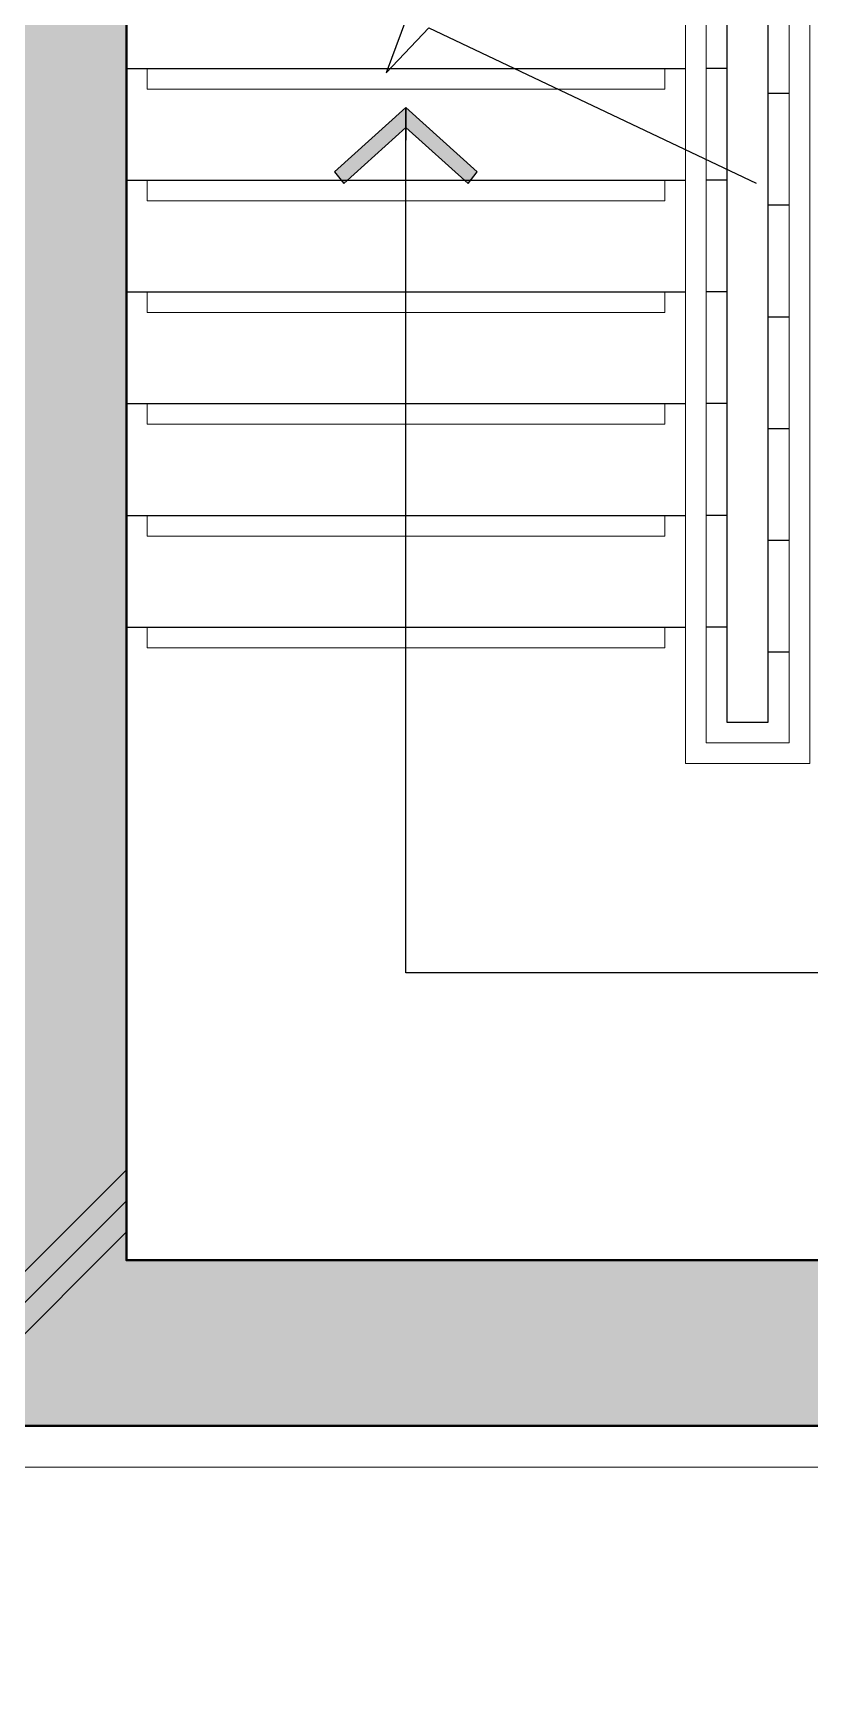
# Model space of a CAD drawing. Header units: millimetres. Extents: x 4739419 to 5837985, y 2291271 to 3446271.
# Drawn here: x 4982937 to 4984812, y 2441841 to 2445856 of the extents above; entities that cross this region are included whole.
import ezdxf

# ---------------------------------------------------------------- set-up
doc = ezdxf.new("R2010")
doc.units = ezdxf.units.MM
doc.layers.get('0').update_dxf_attribs({"color": 255})
for name, color, linetype, lineweight in [('XR-평면도$0$A-CNTL', 9, 'Continuous', 15), ('XR-평면도$0$A-CONC-LIN1', 9, 'Continuous', 40), ('XR-평면도$0$A-ELEV-LIN3', 9, 'Continuous', 18), ('XR-평면도$0$A-SSXM-STAIR', 9, 'Continuous', 25), ('XR-평면도$0$A-SSXS-HAND', 9, 'Continuous', 20), ('XR-평면도$0$A-XXXX-HATC', 9, 'Continuous', 18), ('XR-평면도$0$A-XXXX-SYMB', 9, 'Continuous', 25)]:
    doc.layers.add(name, color=color, linetype=linetype, lineweight=lineweight)
doc.layers.add('XR-평면도$0$A-CONC-SOLD', color=9, linetype='Continuous')

# ---------------------------------------------------------------- blocks, each defined once
blk = doc.blocks.new('XR-평면도$0$ARROW')
blk.add_lwpolyline([(-0.002, 0.87), (0.738, 0), (-0.002, -0.87), (0.15, -1), (1, 0), (0.15, 1)], close=True)
for points in [[(-0.002, 0.87), (0.15, 1), (0.738, 0), (1, 0)], [(0.738, 0), (1, 0), (-0.002, -0.87), (0.15, -1)]]:
    blk.add_solid(points)
blk = doc.blocks.new('XR-평면도$0$계단실(기준층)230530')
at = {"layer": 'XR-평면도$0$A-ELEV-LIN3'}
for points in [[(-3342541.1, 1625050.6), (-3342541.1, 1625000.6), (-3341291.1, 1625000.6), (-3341291.1, 1625050.6)], [(-3342541.1, 1624780.6), (-3342541.1, 1624730.6), (-3341291.1, 1624730.6), (-3341291.1, 1624764.7)], [(-3341291.1, 1624764.7), (-3341291.1, 1624780.6)], [(-3342541.1, 1624510.6), (-3342541.1, 1624460.6), (-3341291.1, 1624460.6), (-3341291.1, 1624510.6)], [(-3342541.1, 1624240.6), (-3342541.1, 1624190.6), (-3341291.1, 1624190.6), (-3341291.1, 1624240.6)], [(-3342541.1, 1623970.6), (-3342541.1, 1623920.6), (-3341291.1, 1623920.6), (-3341291.1, 1623970.6)], [(-3342541.1, 1623700.6), (-3342541.1, 1623650.6), (-3341291.1, 1623650.6), (-3341291.1, 1623700.6)]]:
    blk.add_lwpolyline(points, dxfattribs=at)
at = {"layer": 'XR-평면도$0$A-SSXM-STAIR'}
for points in [[(-3341141.1, 1627380.6), (-3341141.1, 1623470.6), (-3341041.1, 1623470.6), (-3341041.1, 1627380.6), (-3341141.1, 1627380.6)], [(-3342591.1, 1625050.6), (-3341241.1, 1625050.6)], [(-3341141.1, 1625050.6), (-3341191.1, 1625050.6)], [(-3341041.1, 1624990.6), (-3340991.1, 1624990.6)], [(-3341041.1, 1624990.6), (-3340991.1, 1624990.6)], [(-3342591.1, 1624780.6), (-3341241.1, 1624780.6)], [(-3341141.1, 1624780.6), (-3341191.1, 1624780.6)], [(-3341041.1, 1624720.6), (-3340991.1, 1624720.6)], [(-3341041.1, 1624720.6), (-3340991.1, 1624720.6)], [(-3342591.1, 1624510.6), (-3341241.1, 1624510.6)], [(-3341141.1, 1624510.6), (-3341191.1, 1624510.6)], [(-3341041.1, 1624450.6), (-3340991.1, 1624450.6)], [(-3341041.1, 1624450.6), (-3340991.1, 1624450.6)], [(-3342591.1, 1624240.6), (-3341241.1, 1624240.6)], [(-3341141.1, 1624240.6), (-3341191.1, 1624240.6)], [(-3341041.1, 1624180.6), (-3340991.1, 1624180.6)], [(-3341041.1, 1624180.6), (-3340991.1, 1624180.6)], [(-3342591.1, 1623970.6), (-3341241.1, 1623970.6)], [(-3341141.1, 1623970.6), (-3341191.1, 1623970.6)], [(-3341041.1, 1623910.6), (-3340991.1, 1623910.6)], [(-3341041.1, 1623910.6), (-3340991.1, 1623910.6)], [(-3342591.1, 1623700.6), (-3341241.1, 1623700.6)], [(-3341141.1, 1623700.6), (-3341191.1, 1623700.6)], [(-3341041.1, 1623640.6), (-3340991.1, 1623640.6)], [(-3341041.1, 1623640.6), (-3340991.1, 1623640.6)]]:
    blk.add_lwpolyline(points, dxfattribs=at)
at = {"layer": 'XR-평면도$0$A-SSXS-HAND'}
for points in [[(-3341241.1, 1624710.9), (-3341241.1, 1623370.6), (-3340941.1, 1623370.6), (-3340941.1, 1627480.6), (-3341241.1, 1627480.6), (-3341241.1, 1624710.9)], [(-3341191.1, 1624687.2), (-3341191.1, 1623420.6), (-3340991.1, 1623420.6), (-3340991.1, 1627430.6), (-3341191.1, 1627430.6), (-3341191.1, 1624687.2)]]:
    blk.add_lwpolyline(points, dxfattribs=at)
at = {"layer": 'XR-평면도$0$A-XXXX-SYMB'}
for points in [[(-3340266.5, 1627180.2), (-3340266.5, 1622865.2), (-3341916.5, 1622865.2), (-3341916.1, 1624955.9)], [(-3342791.1, 1625495.3), (-3341971.4, 1625189.6), (-3341868.1, 1625298.2), (-3341964.1, 1625039.9), (-3341860.7, 1625148.5), (-3341070.2, 1624773.3)], [(-3341916.1, 1624955.9), (-3341916.1, 1624877.6)]]:
    blk.add_lwpolyline(points, dxfattribs=at)
at = {"layer": 'XR-평면도$0$A-XXXX-SYMB', "xscale": 183.004177226685, "yscale": 172.3206394866575, "zscale": 183.004177226685, "rotation": 89.99999999999999}
blk.add_blockref('XR-평면도$0$ARROW', (-3341916.1, 1624772.9), dxfattribs=at)
blk = doc.blocks.new('XR-평면도$0$중심선(210216)')
at = {"layer": 'XR-평면도$0$A-CNTL', "ltscale": 300}
blk.add_lwpolyline([(-10000, 106000), (186000, 106000)], dxfattribs=at)
blk = doc.blocks.new('XR-평면도$0$CORE_02_05_B2 3F에서8F (230330)')
at = {"layer": 'XR-평면도$0$A-CONC-SOLD'}
h = blk.add_hatch(dxfattribs=at)
h.set_pattern_fill('CONC', color=256, scale=100)
h.set_pattern_definition([(45, (-237243, -745220.6), (-2121.32, 2121.32), []), (45, (-237243, -745145.6), (-2121.32, 2121.32), []), (45, (-237243, -745070.6), (-2121.32, 2121.32), [])])
h.paths.add_polyline_path([(9500, 12000), (9500, 11800), (9900, 11800), (9900, 12400), (5800, 12400), (5800, 12000)], flags=17)
h.paths.add_polyline_path([(2250, 3450), (2250, 6825), (1900, 6825), (1900, 6575), (2000, 6575), (2000, 3450), (400, 3450), (400, 6575), (1285, 6575), (1285, 6825), (400, 6825), (400, 8250), (775, 8250), (775, 8500), (400, 8500), (400, 12000), (1900, 12000), (1900, 8500), (1375, 8500), (1375, 8250), (4250, 8250), (4250, 9200), (4000, 9200), (4000, 8500), (2150, 8500), (2150, 12000), (4000, 12000), (4000, 9800), (4250, 9800), (4250, 12000), (4700, 12000), (4700, 12400), (0, 12400), (0, 0), (9900, 0), (9900, 10685), (9500, 10685), (9500, 10000), (6250, 10000), (6250, 9600), (6500, 9600), (6500, 9750), (9500, 9750), (9500, 7250), (7700, 7250), (7700, 7000), (9500, 7000), (9500, 400), (6500, 400), (6500, 7000), (6600, 7000), (6600, 7250), (6500, 7250), (6500, 8500), (6250, 8500), (6250, 3450), (5800, 3450), (5800, 3200), (6250, 3200), (6250, 400), (3500, 400), (3500, 1400), (3250, 1400), (3250, 400), (400, 400), (400, 3200), (3250, 3200), (3250, 2700), (3500, 2700), (3500, 3200), (4700, 3200), (4700, 3450)])
at = {"layer": 'XR-평면도$0$A-XXXX-HATC'}
h = blk.add_hatch(color=253, dxfattribs=at)
h.dxf.hatch_style = 1
h.paths.add_polyline_path([(0, 12400), (0, 0), (9900, 0), (9900, 10685), (9500, 10685), (9500, 10000), (6250, 10000), (6250, 9615), (6500, 9615), (6500, 9750), (9500, 9750), (9500, 7250), (7715, 7250), (7715, 7000), (9500, 7000), (9500, 400), (6500, 400), (6500, 7000), (6585, 7000), (6585, 7250), (6500, 7250), (6500, 8485), (6250, 8485), (6250, 3450), (5815, 3450), (5815, 3200), (6250, 3200), (6250, 400), (3500, 400), (3500, 1200), (3250, 1200), (3250, 400), (400, 400), (400, 3200), (3250, 3200), (3250, 2500), (3500, 2500), (3500, 3200), (4685, 3200), (4685, 3450), (400, 3450), (400, 6575), (1285, 6575), (1285, 6825), (400, 6825), (400, 8250), (760, 8250), (760, 8500), (400, 8500), (400, 12000), (1900, 12000), (1900, 8500), (1390, 8500), (1390, 8250), (4250, 8250), (4250, 9185), (4000, 9185), (4000, 8500), (2150, 8500), (2150, 12000), (4000, 12000), (4000, 9815), (4250, 9815), (4250, 12000), (4685, 12000), (4685, 12400)])
h.paths.add_polyline_path([(5815, 12400), (5815, 12000), (9500, 12000), (9500, 11815), (9900, 11815), (9900, 12400)])
h.paths.add_polyline_path([(2250, 3450), (2250, 6825), (1915, 6825), (1915, 6575), (2000, 6575), (2000, 3450)])
at = {"layer": 'XR-평면도$0$A-CONC-LIN1'}
for points in [[(9900, 10685), (9900, 0), (0, 0), (0, 12400), (4685, 12400)], [(9500, 7000), (9500, 400), (6500, 400), (6500, 7000)]]:
    blk.add_lwpolyline(points, dxfattribs=at)

msp = doc.modelspace()

# ---------------------------------------------------------------- linework, layer by layer
at = {"layer": 'XR-평면도$0$A-ELEV-LIN3'}
for points in [[(4976661.8, 2442491.2), (4986561.8, 2442491.2), (4986561.8, 2441891.2), (4987661.8, 2441891.2), (4987661.8, 2443391.2), (4986561.8, 2443391.2), (4986561.8, 2454891.2), (5027211.8, 2454891.2), (5027211.8, 2447891.2), (5031661.8, 2447891.2), (5031661.8, 2443391.2), (5030561.8, 2443391.2), (5030561.8, 2441891.2), (5031661.8, 2441891.2), (5031661.8, 2442491.2), (5041711.8, 2442491.2), (5041711.8, 2441891.2), (5042011.8, 2441891.2), (5042011.8, 2427191.2)], [(4976661.8, 2442491.2), (4986561.8, 2442491.2), (4986561.8, 2441891.2), (4987661.8, 2441891.2), (4987661.8, 2443391.2), (4986561.8, 2443391.2), (4986561.8, 2454891.2), (5027211.8, 2454891.2), (5027211.8, 2447891.2), (5031661.8, 2447891.2), (5031661.8, 2443391.2), (5030561.8, 2443391.2), (5030561.8, 2441891.2), (5031661.8, 2441891.2), (5031661.8, 2442491.2), (5041711.8, 2442491.2), (5041711.8, 2441891.2), (5042011.8, 2441891.2), (5042011.8, 2427191.2)], [(4976661.8, 2442491.2), (4986561.8, 2442491.2), (4986561.8, 2441891.2), (4987661.8, 2441891.2), (4987661.8, 2443391.2), (4986561.8, 2443391.2), (4986561.8, 2454891.2), (5027211.8, 2454891.2), (5027211.8, 2447891.2), (5031661.8, 2447891.2), (5031661.8, 2443391.2), (5030561.8, 2443391.2), (5030561.8, 2441891.2), (5031661.8, 2441891.2), (5031661.8, 2442491.2), (5041711.8, 2442491.2), (5041711.8, 2441891.2), (5042011.8, 2441891.2), (5042011.8, 2427191.2)], [(4975461.8, 2441791.2), (4976761.8, 2441791.2), (4976761.8, 2442391.2), (4986461.8, 2442391.2), (4986461.8, 2441791.2), (4987761.8, 2441791.2), (4987761.8, 2443491.2), (4986661.8, 2443491.2), (4986661.8, 2454791.2), (5027111.8, 2454791.2), (5027111.8, 2447791.2), (5031561.8, 2447791.2), (5031561.8, 2443491.2), (5030461.8, 2443491.2), (5030461.8, 2441791.2), (5031761.8, 2441791.2), (5031761.8, 2442391.2), (5041611.8, 2442391.2), (5041611.8, 2441791.2), (5041911.8, 2441791.2), (5041911.8, 2427291.2)], [(4975461.8, 2441791.2), (4976761.8, 2441791.2), (4976761.8, 2442391.2), (4986461.8, 2442391.2), (4986461.8, 2441791.2), (4987761.8, 2441791.2), (4987761.8, 2443491.2), (4986661.8, 2443491.2), (4986661.8, 2454791.2), (5027111.8, 2454791.2), (5027111.8, 2447791.2), (5031561.8, 2447791.2), (5031561.8, 2443491.2), (5030461.8, 2443491.2), (5030461.8, 2441791.2), (5031761.8, 2441791.2), (5031761.8, 2442391.2), (5041611.8, 2442391.2), (5041611.8, 2441791.2), (5041911.8, 2441791.2), (5041911.8, 2427291.2)], [(4975461.8, 2441791.2), (4976761.8, 2441791.2), (4976761.8, 2442391.2), (4986461.8, 2442391.2), (4986461.8, 2441791.2), (4987761.8, 2441791.2), (4987761.8, 2443491.2), (4986661.8, 2443491.2), (4986661.8, 2454791.2), (5027111.8, 2454791.2), (5027111.8, 2447791.2), (5031561.8, 2447791.2), (5031561.8, 2443491.2), (5030461.8, 2443491.2), (5030461.8, 2441791.2), (5031761.8, 2441791.2), (5031761.8, 2442391.2), (5041611.8, 2442391.2), (5041611.8, 2441791.2), (5041911.8, 2441791.2), (5041911.8, 2427291.2)]]:
    msp.add_lwpolyline(points, dxfattribs=at)

# ---------------------------------------------------------------- block references
for name, p in [('XR-평면도$0$계단실(기준층)230530', (8325752.9, 820720.6)), ('XR-평면도$0$계단실(기준층)230530', (8325752.9, 820720.6)), ('XR-평면도$0$계단실(기준층)230530', (8325752.9, 820720.6)), ('XR-평면도$0$CORE_02_05_B2 3F에서8F (230330)', (4976661.8, 2442491.2)), ('XR-평면도$0$CORE_02_05_B2 3F에서8F (230330)', (4976661.8, 2442491.2)), ('XR-평면도$0$CORE_02_05_B2 3F에서8F (230330)', (4976661.8, 2442491.2))]:
    msp.add_blockref(name, p)
at = {"layer": 'XR-평면도$0$A-CNTL'}
msp.add_blockref('XR-평면도$0$중심선(210216)', (4866111.8, 2336391.2), dxfattribs=at)

doc.saveas('drawing.dxf')
